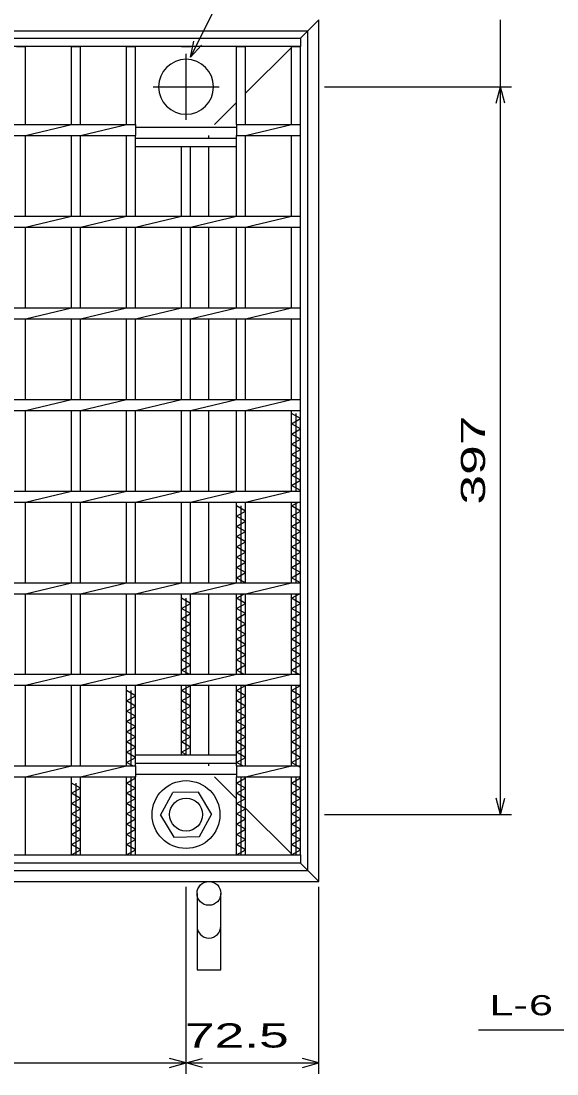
# Model space of a CAD drawing. Units: millimetres, scale not verified. Extents: x -1092 to 1039, y -770 to 632.
# Drawn here: x -436 to -143, y -251 to 323 of the extents above; entities that cross this region are included whole.
import ezdxf
from ezdxf.enums import TextEntityAlignment as Align

# ---------------------------------------------------------------- set-up
doc = ezdxf.new("R2010")
doc.units = ezdxf.units.MM
doc.header["$LTSCALE"] = 6
doc.linetypes.add('CHAIN', pattern=[18.5, 12, -1.5, 3.5, -1.5])
doc.linetypes.add('DASHED', pattern=[7.5, 6, -1.5])
for name, color, linetype, lineweight in [('16', 3, 'Continuous', 25), ('19', 6, 'Continuous', 25), ('22', 4, 'Continuous', 25)]:
    doc.layers.add(name, color=color, linetype=linetype, lineweight=lineweight)
doc.styles.add('ベクトル', font='')
doc.styles.get('ベクトル').set_extended_font_data('ベクトル')

msp = doc.modelspace()

# ---------------------------------------------------------------- linework, layer by layer
at = {"layer": '16'}
for p, q in [((-738, 314), (-283, 314)), ((-283, 314), (-283, 309.5)), ((-283, 309.5), (-738, 309.5)), ((-438, 309.5), (-433, 309.5)), ((-433, 267), (-433, 309.5)), ((-408, 267), (-408, 309.5)), ((-408, 309.5), (-403, 309.5)), ((-403, 267), (-403, 309.5)), ((-378, 267), (-378, 309.5)), ((-378, 309.5), (-373, 309.5)), ((-373, 267), (-373, 309.5)), ((-348, 309.5), (-343, 309.5)), ((-318, 267), (-318, 309.5)), ((-318, 309.5), (-313, 309.5)), ((-313, 267), (-313, 309.5)), ((-288, 267), (-288, 309.5)), ((-288, 309.5), (-283, 309.5)), ((-283, -131.5), (-283, 309.5)), ((-648, 267), (-373, 267)), ((-433, 261), (-408, 267)), ((-403, 261), (-378, 267)), ((-373, 267), (-373, 261)), ((-373, 265.5), (-318, 265.5)), ((-318, 267), (-283, 267)), ((-318, 267), (-318, 261)), ((-313, 261), (-288, 267)), ((-283, 261), (-283, 267)), ((-648, 261), (-373, 261)), ((-433, 217), (-433, 261)), ((-408, 217), (-408, 261)), ((-403, 217), (-403, 261)), ((-378, 217), (-378, 261)), ((-373, 217), (-373, 261)), ((-373, 259.5), (-318, 259.5)), ((-373, 255), (-373, 259.5)), ((-318, 261), (-283, 261)), ((-318, 217), (-318, 261)), ((-318, 255), (-318, 259.5)), ((-313, 217), (-313, 261)), ((-288, 217), (-288, 261)), ((-373, 255), (-318, 255)), ((-348, 217), (-348, 255)), ((-343, 217), (-343, 255)), ((-738, 217), (-283, 217)), ((-433, 211), (-408, 217)), ((-403, 211), (-378, 217)), ((-373, 211), (-348, 217)), ((-343, 211), (-318, 217)), ((-313, 211), (-288, 217)), ((-283, 211), (-283, 217)), ((-738, 211), (-283, 211)), ((-433, 167), (-433, 211)), ((-408, 167), (-408, 211)), ((-403, 167), (-403, 211)), ((-378, 167), (-378, 211)), ((-373, 167), (-373, 211)), ((-348, 167), (-348, 211)), ((-343, 167), (-343, 211)), ((-318, 167), (-318, 211)), ((-313, 167), (-313, 211)), ((-288, 167), (-288, 211)), ((-738, 167), (-283, 167)), ((-433, 161), (-408, 167)), ((-403, 161), (-378, 167)), ((-373, 161), (-348, 167)), ((-343, 161), (-318, 167)), ((-313, 161), (-288, 167)), ((-283, 161), (-283, 167)), ((-738, 161), (-283, 161)), ((-433, 117), (-433, 161)), ((-408, 117), (-408, 161)), ((-403, 117), (-403, 161)), ((-378, 117), (-378, 161)), ((-373, 117), (-373, 161)), ((-348, 117), (-348, 161)), ((-343, 117), (-343, 161)), ((-318, 117), (-318, 161)), ((-313, 117), (-313, 161)), ((-288, 117), (-288, 161)), ((-738, 117), (-283, 117)), ((-433, 111), (-408, 117)), ((-403, 111), (-378, 117)), ((-373, 111), (-348, 117)), ((-343, 111), (-318, 117)), ((-313, 111), (-288, 117)), ((-283, 111), (-283, 117)), ((-738, 111), (-283, 111)), ((-433, 67), (-433, 111)), ((-408, 67), (-408, 111)), ((-403, 67), (-403, 111)), ((-378, 67), (-378, 111)), ((-373, 67), (-373, 111)), ((-348, 67), (-348, 111)), ((-343, 67), (-343, 111)), ((-318, 67), (-318, 111)), ((-313, 67), (-313, 111)), ((-288, 67), (-288, 111)), ((-283, 106.5), (-288, 109.3)), ((-285.5, 67), (-285.5, 109.3)), ((-288, 103.7), (-283, 106.5)), ((-283, 100.9), (-288, 103.7)), ((-288, 98.1), (-283, 100.9)), ((-283, 95.3), (-288, 98.1)), ((-288, 92.5), (-283, 95.3)), ((-283, 89.7), (-288, 92.5)), ((-288, 86.9), (-283, 89.7)), ((-283, 84.1), (-288, 86.9)), ((-288, 81.3), (-283, 84.1)), ((-283, 78.5), (-288, 81.3)), ((-288, 75.7), (-283, 78.5)), ((-283, 72.9), (-288, 75.7)), ((-288, 70.1), (-283, 72.9)), ((-283, 67.3), (-288, 70.1)), ((-738, 67), (-283, 67)), ((-433, 61), (-408, 67)), ((-403, 61), (-378, 67)), ((-373, 61), (-348, 67)), ((-343, 61), (-318, 67)), ((-313, 61), (-288, 67)), ((-283.536, 67), (-283, 67.3)), ((-283, 61), (-283, 67)), ((-738, 61), (-283, 61)), ((-433, 17), (-433, 61)), ((-408, 17), (-408, 61)), ((-403, 17), (-403, 61)), ((-378, 17), (-378, 61)), ((-373, 17), (-373, 61)), ((-348, 17), (-348, 61)), ((-343, 17), (-343, 61)), ((-318, 17), (-318, 61)), ((-313, 56.1), (-318, 58.9)), ((-315.5, 17), (-315.5, 58.9)), ((-313, 17), (-313, 61)), ((-288, 17), (-288, 61)), ((-288, 58.9), (-284.25, 61)), ((-283, 56.1), (-288, 58.9)), ((-285.5, 17), (-285.5, 61)), ((-318, 53.3), (-313, 56.1)), ((-313, 50.5), (-318, 53.3)), ((-288, 53.3), (-283, 56.1)), ((-283, 50.5), (-288, 53.3)), ((-318, 47.7), (-313, 50.5)), ((-313, 44.9), (-318, 47.7)), ((-288, 47.7), (-283, 50.5)), ((-283, 44.9), (-288, 47.7)), ((-318, 42.1), (-313, 44.9)), ((-313, 39.3), (-318, 42.1)), ((-288, 42.1), (-283, 44.9)), ((-283, 39.3), (-288, 42.1)), ((-318, 36.5), (-313, 39.3)), ((-313, 33.7), (-318, 36.5)), ((-288, 36.5), (-283, 39.3)), ((-283, 33.7), (-288, 36.5)), ((-318, 30.9), (-313, 33.7)), ((-313, 28.1), (-318, 30.9)), ((-288, 30.9), (-283, 33.7)), ((-283, 28.1), (-288, 30.9)), ((-318, 25.3), (-313, 28.1)), ((-313, 22.5), (-318, 25.3)), ((-288, 25.3), (-283, 28.1)), ((-283, 22.5), (-288, 25.3)), ((-318, 19.7), (-313, 22.5)), ((-313.179, 17), (-318, 19.7)), ((-288, 19.7), (-283, 22.5)), ((-283, 16.9), (-288, 19.7)), ((-738, 17), (-283, 17)), ((-433, 11), (-408, 17)), ((-403, 11), (-378, 17)), ((-373, 11), (-348, 17)), ((-343, 11), (-318, 17)), ((-313, 11), (-288, 17)), ((-283, 11), (-283, 17)), ((-738, 11), (-283, 11)), ((-433, -33), (-433, 11)), ((-408, -33), (-408, 11)), ((-403, -33), (-403, 11)), ((-378, -33), (-378, 11)), ((-373, -33), (-373, 11)), ((-348, -33), (-348, 11)), ((-343, 5.7), (-348, 8.5)), ((-345.5, -33), (-345.5, 8.5)), ((-343, -33), (-343, 11)), ((-318, -33), (-318, 11)), ((-318, 8.5), (-313.536, 11)), ((-313, 5.7), (-318, 8.5)), ((-315.5, -33), (-315.5, 11)), ((-313, -33), (-313, 11)), ((-288, -33), (-288, 11)), ((-288, 8.5), (-283.536, 11)), ((-283, 5.7), (-288, 8.5)), ((-285.5, -33), (-285.5, 11)), ((-348, 2.9), (-343, 5.7)), ((-343, 0.1), (-348, 2.9)), ((-348, -2.7), (-343, 0.1)), ((-318, 2.9), (-313, 5.7)), ((-313, 0.1), (-318, 2.9)), ((-318, -2.7), (-313, 0.1)), ((-288, 2.9), (-283, 5.7)), ((-283, 0.1), (-288, 2.9)), ((-288, -2.7), (-283, 0.1)), ((-343, -5.5), (-348, -2.7)), ((-348, -8.3), (-343, -5.5)), ((-313, -5.5), (-318, -2.7)), ((-318, -8.3), (-313, -5.5)), ((-283, -5.5), (-288, -2.7)), ((-288, -8.3), (-283, -5.5)), ((-343, -11.1), (-348, -8.3)), ((-348, -13.9), (-343, -11.1)), ((-313, -11.1), (-318, -8.3)), ((-318, -13.9), (-313, -11.1)), ((-283, -11.1), (-288, -8.3)), ((-288, -13.9), (-283, -11.1)), ((-343, -16.7), (-348, -13.9)), ((-348, -19.5), (-343, -16.7)), ((-313, -16.7), (-318, -13.9)), ((-318, -19.5), (-313, -16.7)), ((-283, -16.7), (-288, -13.9)), ((-288, -19.5), (-283, -16.7)), ((-343, -22.3), (-348, -19.5)), ((-348, -25.1), (-343, -22.3)), ((-313, -22.3), (-318, -19.5)), ((-318, -25.1), (-313, -22.3)), ((-283, -22.3), (-288, -19.5)), ((-288, -25.1), (-283, -22.3)), ((-343, -27.9), (-348, -25.1)), ((-348, -30.7), (-343, -27.9)), ((-313, -27.9), (-318, -25.1)), ((-318, -30.7), (-313, -27.9)), ((-283, -27.9), (-288, -25.1)), ((-288, -30.7), (-283, -27.9)), ((-738, -33), (-283, -33)), ((-433, -39), (-408, -33)), ((-403, -39), (-378, -33)), ((-373, -39), (-348, -33)), ((-343.893, -33), (-348, -30.7)), ((-343, -39), (-318, -33)), ((-313.893, -33), (-318, -30.7)), ((-313, -39), (-288, -33)), ((-283, -33.5), (-288, -30.7)), ((-283, -39), (-283, -33)), ((-738, -39), (-283, -39)), ((-433, -83), (-433, -39)), ((-408, -83), (-408, -39)), ((-403, -83), (-403, -39)), ((-378, -83), (-378, -39)), ((-373, -83), (-373, -39)), ((-348, -77), (-348, -39)), ((-348, -41.9), (-343, -39.1)), ((-345.5, -77), (-345.5, -39)), ((-343, -39.1), (-343.179, -39)), ((-343, -77), (-343, -39)), ((-318, -83), (-318, -39)), ((-318, -41.9), (-313, -39.1)), ((-315.5, -83), (-315.5, -39)), ((-313, -39.1), (-313.179, -39)), ((-313, -83), (-313, -39)), ((-288, -83), (-288, -39)), ((-288, -41.9), (-283, -39.1)), ((-285.5, -83), (-285.5, -39)), ((-283, -39.1), (-283.179, -39)), ((-373, -44.7), (-378, -41.9)), ((-378, -47.5), (-373, -44.7)), ((-375.5, -83), (-375.5, -41.9)), ((-343, -44.7), (-348, -41.9)), ((-348, -47.5), (-343, -44.7)), ((-313, -44.7), (-318, -41.9)), ((-318, -47.5), (-313, -44.7)), ((-283, -44.7), (-288, -41.9)), ((-288, -47.5), (-283, -44.7)), ((-373, -50.3), (-378, -47.5)), ((-378, -53.1), (-373, -50.3)), ((-343, -50.3), (-348, -47.5)), ((-348, -53.1), (-343, -50.3)), ((-313, -50.3), (-318, -47.5)), ((-318, -53.1), (-313, -50.3)), ((-283, -50.3), (-288, -47.5)), ((-288, -53.1), (-283, -50.3)), ((-373, -55.9), (-378, -53.1)), ((-378, -58.7), (-373, -55.9)), ((-343, -55.9), (-348, -53.1)), ((-348, -58.7), (-343, -55.9)), ((-313, -55.9), (-318, -53.1)), ((-318, -58.7), (-313, -55.9)), ((-283, -55.9), (-288, -53.1)), ((-288, -58.7), (-283, -55.9)), ((-373, -61.5), (-378, -58.7)), ((-378, -64.3), (-373, -61.5)), ((-343, -61.5), (-348, -58.7)), ((-348, -64.3), (-343, -61.5)), ((-313, -61.5), (-318, -58.7)), ((-318, -64.3), (-313, -61.5)), ((-283, -61.5), (-288, -58.7)), ((-288, -64.3), (-283, -61.5)), ((-373, -67.1), (-378, -64.3)), ((-378, -69.9), (-373, -67.1)), ((-343, -67.1), (-348, -64.3)), ((-348, -69.9), (-343, -67.1)), ((-313, -67.1), (-318, -64.3)), ((-318, -69.9), (-313, -67.1)), ((-283, -67.1), (-288, -64.3)), ((-288, -69.9), (-283, -67.1)), ((-373, -72.7), (-378, -69.9)), ((-378, -75.5), (-373, -72.7)), ((-343, -72.7), (-348, -69.9)), ((-348, -75.5), (-343, -72.7)), ((-313, -72.7), (-318, -69.9)), ((-318, -75.5), (-313, -72.7)), ((-283, -72.7), (-288, -69.9)), ((-288, -75.5), (-283, -72.7)), ((-373, -78.3), (-378, -75.5)), ((-378, -81.1), (-373, -78.3)), ((-373, -77), (-318, -77)), ((-373, -81.5), (-373, -77)), ((-345.321, -77), (-348, -75.5)), ((-313, -78.3), (-318, -75.5)), ((-318, -81.5), (-318, -77)), ((-318, -81.1), (-313, -78.3)), ((-283, -78.3), (-288, -75.5)), ((-288, -81.1), (-283, -78.3)), ((-648, -83), (-373, -83)), ((-433, -89), (-408, -83)), ((-403, -89), (-378, -83)), ((-374.607, -83), (-378, -81.1)), ((-373, -81.5), (-318, -81.5)), ((-373, -83), (-373, -89)), ((-314.607, -83), (-318, -81.1)), ((-318, -83), (-283, -83)), ((-318, -83), (-318, -89)), ((-313, -89), (-288, -83)), ((-283, -83.9), (-288, -81.1)), ((-283, -89), (-283, -83)), ((-648, -89), (-373, -89)), ((-433, -131.5), (-433, -89)), ((-408, -131.5), (-408, -89)), ((-403, -131.5), (-403, -89)), ((-378, -131.5), (-378, -89)), ((-378, -92.3), (-373, -89.5)), ((-375.5, -131.5), (-375.5, -89)), ((-373, -89.5), (-373.893, -89)), ((-373, -87.5), (-318, -87.5)), ((-373, -131.5), (-373, -89)), ((-318, -89), (-283, -89)), ((-318, -131.5), (-318, -89)), ((-318, -92.3), (-313, -89.5)), ((-315.5, -131.5), (-315.5, -89)), ((-313, -89.5), (-313.893, -89)), ((-313, -131.5), (-313, -89)), ((-288, -131.5), (-288, -89)), ((-288, -92.3), (-283, -89.5)), ((-285.5, -131.5), (-285.5, -89)), ((-283, -89.5), (-283.893, -89)), ((-403, -95.1), (-408, -92.3)), ((-408, -97.9), (-403, -95.1)), ((-405.5, -131.5), (-405.5, -92.3)), ((-373, -95.1), (-378, -92.3)), ((-378, -97.9), (-373, -95.1)), ((-359.496, -109.842), (-352.794, -97.55)), ((-338.798, -97.208), (-352.794, -97.55)), ((-331.5, -109.5), (-338.798, -97.208)), ((-313, -95.1), (-318, -92.3)), ((-318, -97.9), (-313, -95.1)), ((-283, -95.1), (-288, -92.3)), ((-288, -97.9), (-283, -95.1)), ((-403, -100.7), (-408, -97.9)), ((-408, -103.5), (-403, -100.7)), ((-373, -100.7), (-378, -97.9)), ((-378, -103.5), (-373, -100.7)), ((-313, -100.7), (-318, -97.9)), ((-318, -103.5), (-313, -100.7)), ((-283, -100.7), (-288, -97.9)), ((-288, -103.5), (-283, -100.7)), ((-403, -106.3), (-408, -103.5)), ((-408, -109.1), (-403, -106.3)), ((-403, -111.9), (-408, -109.1)), ((-373, -106.3), (-378, -103.5)), ((-378, -109.1), (-373, -106.3)), ((-373, -111.9), (-378, -109.1)), ((-313, -106.3), (-318, -103.5)), ((-318, -109.1), (-313, -106.3)), ((-313, -111.9), (-318, -109.1)), ((-283, -106.3), (-288, -103.5)), ((-288, -109.1), (-283, -106.3)), ((-283, -111.9), (-288, -109.1)), ((-408, -114.7), (-403, -111.9)), ((-403, -117.5), (-408, -114.7)), ((-378, -114.7), (-373, -111.9)), ((-373, -117.5), (-378, -114.7)), ((-359.496, -109.842), (-352.202, -121.792)), ((-338.206, -121.45), (-331.504, -109.158)), ((-318, -114.7), (-313, -111.9)), ((-313, -117.5), (-318, -114.7)), ((-288, -114.7), (-283, -111.9)), ((-283, -117.5), (-288, -114.7)), ((-408, -120.3), (-403, -117.5)), ((-403, -123.1), (-408, -120.3)), ((-378, -120.3), (-373, -117.5)), ((-373, -123.1), (-378, -120.3)), ((-318, -120.3), (-313, -117.5)), ((-313, -123.1), (-318, -120.3)), ((-288, -120.3), (-283, -117.5)), ((-283, -123.1), (-288, -120.3)), ((-408, -125.9), (-403, -123.1)), ((-403, -128.7), (-408, -125.9)), ((-378, -125.9), (-373, -123.1)), ((-373, -128.7), (-378, -125.9)), ((-352.202, -121.792), (-338.206, -121.45)), ((-318, -125.9), (-313, -123.1)), ((-313, -128.7), (-318, -125.9)), ((-288, -125.9), (-283, -123.1)), ((-283, -128.7), (-288, -125.9)), ((-738, -131.5), (-283, -131.5)), ((-438, -131.5), (-433, -131.5)), ((-408, -131.5), (-403, -128.7)), ((-408, -131.5), (-403, -131.5)), ((-378, -131.5), (-373, -128.7)), ((-378, -131.5), (-373, -131.5)), ((-348, -131.5), (-343, -131.5)), ((-318, -131.5), (-313, -128.7)), ((-318, -131.5), (-313, -131.5)), ((-288, -131.5), (-283, -128.7)), ((-288, -131.5), (-283, -131.5)), ((-283, -131.5), (-283, -136)), ((-283, -136), (-738, -136))]:
    msp.add_line(p, q, dxfattribs=at)
at = {"layer": '16', "linetype": 'CHAIN'}
for p, q in [((-345.5, 269.5), (-345.5, 305.5)), ((-363.5, 287.5), (-327.5, 287.5))]:
    msp.add_line(p, q, dxfattribs=at)
at = {"layer": '16'}
for radius in [18.5, 9]:
    msp.add_circle((-345.5, -109.5), radius, dxfattribs=at)
for start, end in [(90, 270), (270, 90)]:
    msp.add_arc((-345.5, 287.5), 15, start, end, dxfattribs=at)
at = {"layer": '19', "linetype": 'DASHED'}
for p, q in [((-283, 314), (-273, 324)), ((-313, 284), (-288, 309)), ((-330, 267), (-318, 279)), ((-333, 259.5), (-333, 261)), ((-333, -83), (-333, -81.5)), ((-318, -101), (-330, -89)), ((-288, -131), (-313, -106)), ((-273, -146), (-283, -136))]:
    msp.add_line(p, q, dxfattribs=at)
at = {"layer": '19'}
for p, q in [((-273, -146), (-273, 324)), ((-742, 318), (-279, 318)), ((-279, -140), (-279, 318)), ((-333, 217), (-333, 255)), ((-333, 167), (-333, 211)), ((-333, 117), (-333, 161)), ((-333, 67), (-333, 111)), ((-333, 17), (-333, 61)), ((-333, -33), (-333, 11)), ((-333, -77), (-333, -39)), ((-742, -140), (-279, -140)), ((-748, -146), (-273, -146)), ((-339.5, -152.5), (-339.5, -194.12)), ((-326.5, -194.12), (-326.5, -152.5)), ((-339.5, -194.12), (-326.5, -194.12))]:
    msp.add_line(p, q, dxfattribs=at)
msp.add_circle((-333, -152.5), 6.5, dxfattribs=at)
msp.add_arc((-333, -170.34), 6.5, 180, 0, dxfattribs=at)
at = {"layer": '22'}
for p, q in [((-343, 303.7), (-295, 399.7)), ((-174, 287.5), (-174, 324)), ((-343, 303.7), (-341.2, 312.46)), ((-343, 303.7), (-337, 310.3)), ((-270, 287.5), (-168, 287.5)), ((-176.4, 278.5), (-174, 287.5)), ((-171.6, 278.5), (-174, 287.5)), ((-174, -109.5), (-174, 287.5)), ((-174, -109.5), (-176.4, -100.5)), ((-174, -109.5), (-171.6, -100.5)), ((-270, -109.5), (-168, -109.5)), ((-345.5, -251), (-345.5, -149)), ((-273, -251), (-273, -149)), ((-186, -227), (-66, -227)), ((-675.5, -245), (-345.5, -245)), ((-345.5, -245), (-354.5, -242.6)), ((-354.5, -247.4), (-345.5, -245)), ((-345.5, -245), (-336.5, -242.6)), ((-336.5, -247.4), (-345.5, -245)), ((-345.5, -245), (-273, -245)), ((-273, -245), (-282, -242.6)), ((-282, -247.4), (-273, -245))]:
    msp.add_line(p, q, dxfattribs=at)

# ---------------------------------------------------------------- texts
at = {"layer": '22', "color": 2, "style": 'ベクトル', "width": 1.65}
msp.add_text(' 397 ', height=13.2, rotation=90, dxfattribs=at).set_placement((-189, 51.5), align=Align.MIDDLE_LEFT)
at = {"layer": '22', "color": 2, "style": 'ベクトル'}
for s, height, width, p in [('L-', 11, 1.6, (-180, -213.5)), (' 6 ', 11, 1.6, (-165, -213.5)), (' 72.5 ', 13.2, 1.65, (-354.25, -230))]:
    msp.add_text(s, height=height, dxfattribs=dict(at, width=width)).set_placement(p, align=Align.MIDDLE_LEFT)

doc.saveas('drawing.dxf')
